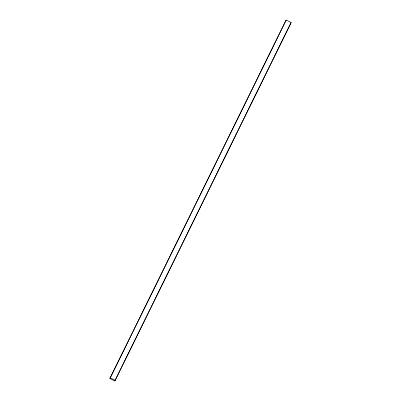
<?xml version="1.0" encoding="UTF-8"?>
<svg xmlns="http://www.w3.org/2000/svg" width="401" height="401" viewBox="0 0 401 401"><rect width="100%" height="100%" fill="white"/><g stroke="black" fill="none" stroke-linecap="round" stroke-linejoin="round"><path stroke-width="0.6" d="M109.884 378.539L286.154 20.05L291.116 22.461L290.89 23.178L114.846 380.95L109.884 378.539L286.154 20.05M114.846 380.95L291.116 22.461M110.11 377.822L115.072 380.228"/></g></svg>
